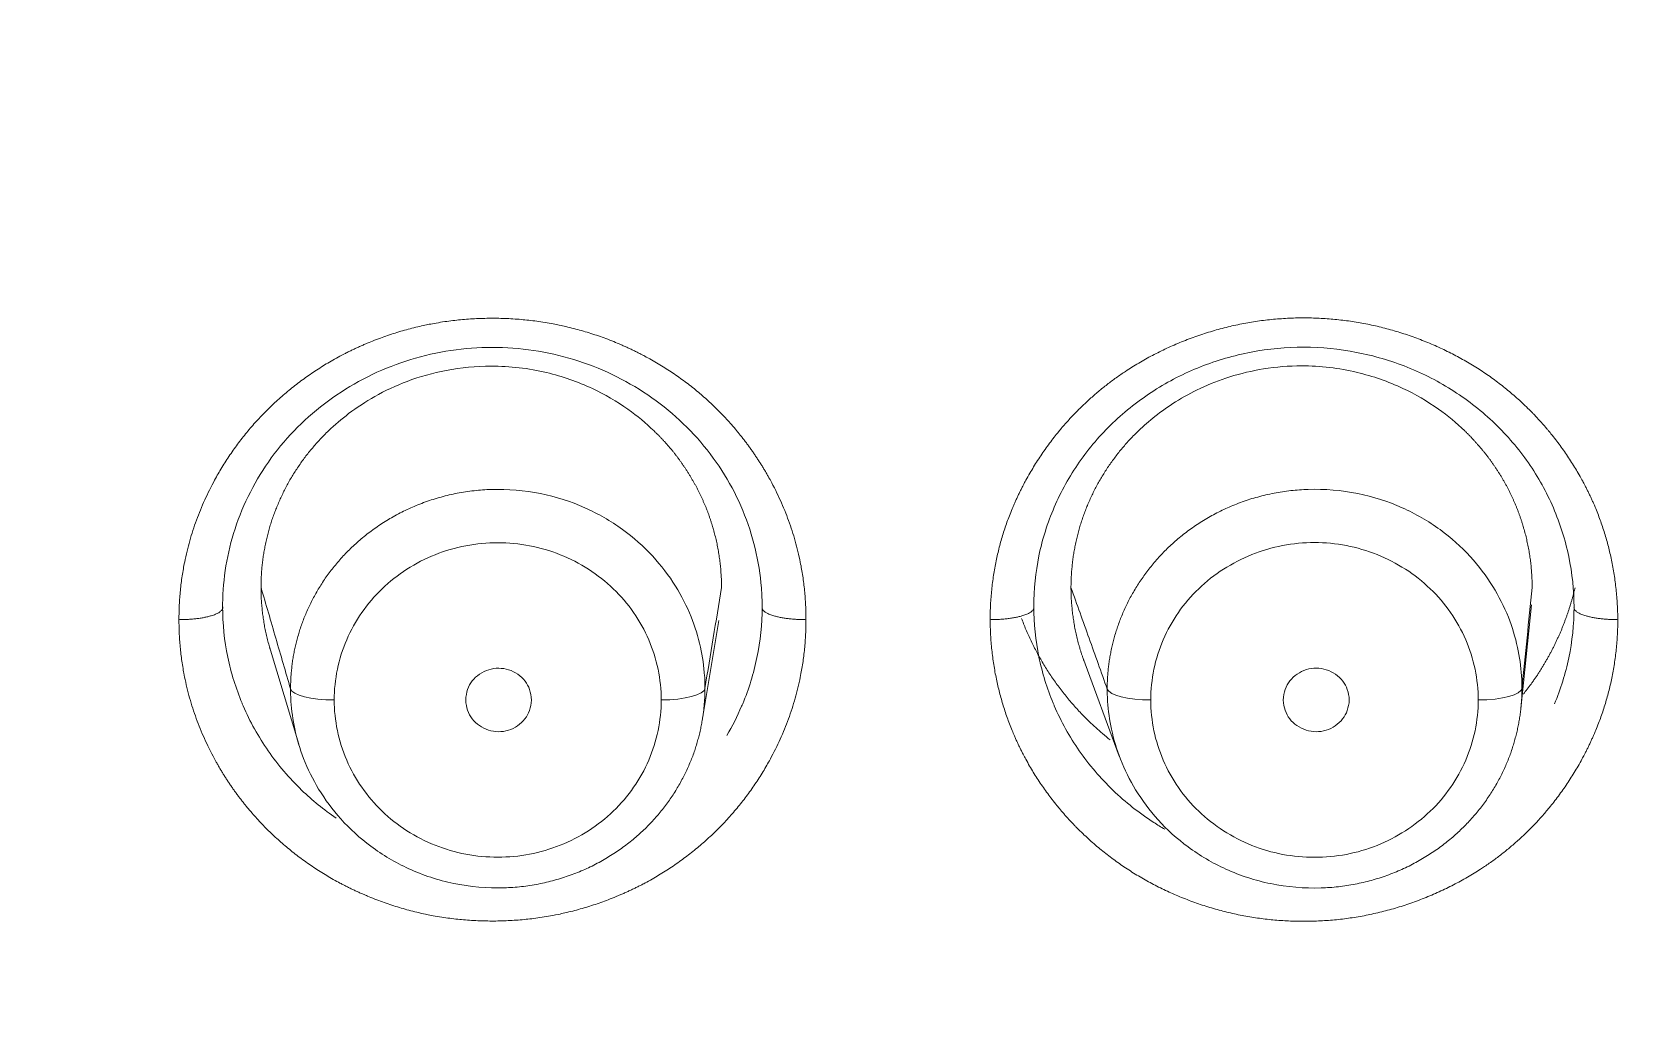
# Model space of a CAD drawing. Extents: x 6534 to 7663, y 0 to 827.
# Drawn here: x 7138.55 to 7149.49, y 531.49 to 538.16 of the extents above; entities that cross this region are included whole.
import ezdxf

# ---------------------------------------------------------------- set-up
doc = ezdxf.new("R2010")
doc.units = 0
doc.header["$LTSCALE"] = 30
doc.header["$MEASUREMENT"] = 0
doc.layers.add('1', color=7, linetype='CONTINUOUS')

msp = doc.modelspace()

# ---------------------------------------------------------------- linework, layer by layer
at = {"layer": '1', "color": 7, "linetype": 'Continuous', "lineweight": 18}
for p, q in [((7148.745, 533.522), (7148.818, 534.234)), ((7143.139, 533.441), (7143.253, 534.127)), ((7140.175, 533.945), (7140.375, 533.279)), ((7145.745, 533.872), (7145.994, 533.198))]:
    msp.add_line(p, q, dxfattribs=at)
for centre, major_axis, ratio, start_param, end_param in [((7103.394, 533.921), (62.577, 0), 0.961466, 0, 3.141593), ((7103.394, 533.307), (-60.5, 0), 0.961466, 2.420581, 4.712389), ((7103.394, 533.445), (60, 0), 0.961466, 4.72417, 7.853982), ((7103.394, 533.445), (-59.925, 0), 0.961466, 1.570796, 4.712389), ((7140.618, 533.665), (0.3, 0), 0.274949, 3.221593, 4.712295), ((7142.858, 533.665), (-0.3, 0), 0.2749, 1.570949, 3.096549), ((7146.21, 533.665), (0.3, 0), 0.274948, 3.239289, 4.712179), ((7148.453, 533.665), (-0.3, 0), 0.274899, 1.571308, 3.113978)]:
    msp.add_ellipse(centre, major_axis=major_axis, ratio=ratio, start_param=start_param, end_param=end_param, dxfattribs=at)
at = {"layer": '1', "color": 7, "linetype": 'Continuous', "lineweight": 13}
for centre, major_axis, start_param, end_param in [((7103.394, 533.307), (-59.425, 0), 1.570796, 4.70194), ((7103.394, 533.307), (-57.948, 0), 1.579187, 4.712389), ((7103.394, 533.352), (57.403, 0), 4.721079, 7.853982)]:
    msp.add_ellipse(centre, major_axis=major_axis, ratio=0.961466, start_param=start_param, end_param=end_param, dxfattribs=at)
for points, degree, knots in [([(7139.555, 534.132), (7139.555, 534.543), (7139.798, 535.106), (7140.033, 535.446), (7140.331, 535.733), (7140.682, 535.96), (7140.878, 536.038), (7141.272, 536.196), (7142.134, 536.195), (7142.531, 536.036), (7142.726, 535.957), (7143.077, 535.731), (7143.373, 535.444), (7143.491, 535.272), (7143.607, 535.104), (7143.849, 534.542), (7143.849, 534.132)], 2, [0, 0, 0, 0.125, 0.1875, 0.25, 0.3125, 0.375, 0.375, 0.5, 0.625, 0.625, 0.6875, 0.75, 0.8125, 0.8125, 0.875, 1, 1, 1]), ([(7145.11, 534.132), (7145.113, 534.548), (7145.272, 534.916), (7145.353, 535.103), (7145.589, 535.447), (7146.036, 535.88), (7146.437, 536.04), (7146.841, 536.2), (7147.271, 536.198), (7147.697, 536.195), (7148.093, 536.035), (7148.486, 535.877), (7148.786, 535.586), (7148.933, 535.443), (7149.166, 535.104), (7149.247, 534.918), (7149.404, 534.552), (7149.409, 534.132)], 2, [0, 0, 0, 0.125, 0.125, 0.1875, 0.25, 0.375, 0.375, 0.5, 0.5, 0.625, 0.625, 0.75, 0.75, 0.8125, 0.875, 0.875, 1, 1, 1]), ([(7140.618, 533.582), (7140.618, 533.653), (7140.626, 533.723), (7140.654, 533.862), (7140.676, 533.929), (7140.732, 534.059), (7140.766, 534.122), (7140.848, 534.239), (7140.895, 534.294), (7140.998, 534.393), (7141.055, 534.438), (7141.177, 534.517), (7141.242, 534.55), (7141.377, 534.604), (7141.448, 534.624), (7141.591, 534.652), (7141.665, 534.659), (7141.811, 534.659), (7141.885, 534.652), (7142.028, 534.624), (7142.099, 534.604), (7142.234, 534.55), (7142.299, 534.517), (7142.421, 534.438), (7142.478, 534.393), (7142.581, 534.294), (7142.628, 534.239), (7142.71, 534.122), (7142.744, 534.059), (7142.8, 533.929), (7142.822, 533.862), (7142.85, 533.723), (7142.858, 533.653), (7142.858, 533.582)], 3, [0, 0, 0, 0, 0.0625, 0.0625, 0.125, 0.125, 0.1875, 0.1875, 0.25, 0.25, 0.3125, 0.3125, 0.375, 0.375, 0.4375, 0.4375, 0.5, 0.5, 0.5625, 0.5625, 0.625, 0.625, 0.6875, 0.6875, 0.75, 0.75, 0.8125, 0.8125, 0.875, 0.875, 0.9375, 0.9375, 1, 1, 1, 1]), ([(7146.21, 533.582), (7146.21, 533.653), (7146.218, 533.723), (7146.246, 533.862), (7146.268, 533.93), (7146.324, 534.06), (7146.359, 534.122), (7146.44, 534.24), (7146.487, 534.294), (7146.591, 534.394), (7146.648, 534.439), (7146.77, 534.517), (7146.835, 534.551), (7146.97, 534.605), (7147.041, 534.625), (7147.185, 534.653), (7147.258, 534.66), (7147.405, 534.66), (7147.478, 534.653), (7147.622, 534.625), (7147.693, 534.605), (7147.828, 534.551), (7147.893, 534.517), (7148.015, 534.439), (7148.072, 534.394), (7148.176, 534.294), (7148.223, 534.24), (7148.304, 534.122), (7148.339, 534.06), (7148.395, 533.93), (7148.417, 533.862), (7148.445, 533.723), (7148.453, 533.653), (7148.453, 533.582)], 3, [0, 0, 0, 0, 0.0625, 0.0625, 0.125, 0.125, 0.1875, 0.1875, 0.25, 0.25, 0.3125, 0.3125, 0.375, 0.375, 0.4375, 0.4375, 0.5, 0.5, 0.5625, 0.5625, 0.625, 0.625, 0.6875, 0.6875, 0.75, 0.75, 0.8125, 0.8125, 0.875, 0.875, 0.9375, 0.9375, 1, 1, 1, 1]), ([(7143.849, 534.132), (7143.849, 533.722), (7143.606, 533.159), (7143.371, 532.819), (7143.073, 532.531), (7142.722, 532.305), (7142.526, 532.227), (7142.131, 532.069), (7141.269, 532.069), (7140.872, 532.229), (7140.678, 532.307), (7140.327, 532.534), (7140.031, 532.821), (7139.913, 532.992), (7139.797, 533.161), (7139.555, 533.723), (7139.555, 534.132)], 2, [0, 0, 0, 0.125, 0.1875, 0.25, 0.3125, 0.375, 0.375, 0.5, 0.625, 0.625, 0.6875, 0.75, 0.8125, 0.8125, 0.875, 1, 1, 1]), ([(7149.409, 534.132), (7149.406, 533.717), (7149.247, 533.349), (7149.166, 533.161), (7148.93, 532.817), (7148.483, 532.384), (7148.081, 532.225), (7147.678, 532.065), (7147.248, 532.067), (7146.822, 532.069), (7146.425, 532.229), (7146.033, 532.388), (7145.733, 532.679), (7145.586, 532.822), (7145.352, 533.16), (7145.272, 533.347), (7145.115, 533.713), (7145.11, 534.132)], 2, [0, 0, 0, 0.125, 0.125, 0.1875, 0.25, 0.375, 0.375, 0.5, 0.5, 0.625, 0.625, 0.75, 0.75, 0.8125, 0.875, 0.875, 1, 1, 1]), ([(7140.631, 532.773), (7140.547, 532.831), (7140.468, 532.895), (7140.31, 533.047), (7140.233, 533.137), (7140.099, 533.331), (7140.041, 533.434), (7139.992, 533.548), (7139.99, 533.554), (7139.987, 533.56)], 3, [0, 0, 0, 0, 0.292615, 0.292615, 0.636465, 0.636465, 0.980314, 0.980314, 1, 1, 1, 1]), ([(7142.858, 533.582), (7142.858, 533.512), (7142.85, 533.442), (7142.822, 533.303), (7142.8, 533.236), (7142.744, 533.105), (7142.71, 533.043), (7142.628, 532.926), (7142.581, 532.871), (7142.478, 532.771), (7142.421, 532.727), (7142.299, 532.648), (7142.234, 532.615), (7142.099, 532.561), (7142.028, 532.54), (7141.885, 532.513), (7141.811, 532.506), (7141.665, 532.506), (7141.591, 532.513), (7141.448, 532.54), (7141.377, 532.561), (7141.242, 532.615), (7141.177, 532.648), (7141.055, 532.727), (7140.998, 532.771), (7140.895, 532.871), (7140.848, 532.926), (7140.766, 533.043), (7140.732, 533.105), (7140.676, 533.236), (7140.654, 533.303), (7140.626, 533.442), (7140.618, 533.512), (7140.618, 533.582)], 3, [0, 0, 0, 0, 0.0625, 0.0625, 0.125, 0.125, 0.1875, 0.1875, 0.25, 0.25, 0.3125, 0.3125, 0.375, 0.375, 0.4375, 0.4375, 0.5, 0.5, 0.5625, 0.5625, 0.625, 0.625, 0.6875, 0.6875, 0.75, 0.75, 0.8125, 0.8125, 0.875, 0.875, 0.9375, 0.9375, 1, 1, 1, 1]), ([(7143.416, 533.556), (7143.413, 533.55), (7143.411, 533.545), (7143.379, 533.471), (7143.345, 533.404), (7143.307, 533.339)], 3, [0, 0, 0, 0, 0.076282, 0.076282, 1, 1, 1, 1]), ([(7146.306, 532.698), (7146.281, 532.712), (7146.256, 532.728), (7146.131, 532.808), (7146.037, 532.882), (7145.866, 533.047), (7145.788, 533.138), (7145.654, 533.331), (7145.596, 533.434), (7145.547, 533.548), (7145.545, 533.554), (7145.542, 533.56)], 3, [0, 0, 0, 0, 0.073771, 0.073771, 0.376732, 0.376732, 0.679694, 0.679694, 0.982655, 0.982655, 1, 1, 1, 1]), ([(7148.453, 533.582), (7148.453, 533.512), (7148.445, 533.441), (7148.417, 533.303), (7148.395, 533.235), (7148.339, 533.105), (7148.304, 533.042), (7148.223, 532.925), (7148.176, 532.87), (7148.072, 532.771), (7148.015, 532.726), (7147.893, 532.647), (7147.828, 532.614), (7147.693, 532.56), (7147.622, 532.539), (7147.478, 532.512), (7147.405, 532.505), (7147.258, 532.505), (7147.185, 532.512), (7147.041, 532.539), (7146.97, 532.56), (7146.835, 532.614), (7146.77, 532.647), (7146.648, 532.726), (7146.591, 532.771), (7146.487, 532.87), (7146.44, 532.925), (7146.359, 533.042), (7146.324, 533.105), (7146.268, 533.235), (7146.246, 533.303), (7146.218, 533.441), (7146.21, 533.512), (7146.21, 533.582)], 3, [0, 0, 0, 0, 0.0625, 0.0625, 0.125, 0.125, 0.1875, 0.1875, 0.25, 0.25, 0.3125, 0.3125, 0.375, 0.375, 0.4375, 0.4375, 0.5, 0.5, 0.5625, 0.5625, 0.625, 0.625, 0.6875, 0.6875, 0.75, 0.75, 0.8125, 0.8125, 0.875, 0.875, 0.9375, 0.9375, 1, 1, 1, 1])]:
    msp.add_open_spline(points, degree=degree, knots=knots, dxfattribs=at)
at = {"layer": '1', "color": 7, "linetype": 'Continuous', "lineweight": 18}
for points, knots in [([(7139.854, 534.221), (7139.854, 534.228), (7139.855, 534.408), (7139.915, 534.768), (7140.164, 535.256), (7140.561, 535.653), (7141.065, 535.917), (7141.628, 536.023), (7142.199, 535.959), (7142.722, 535.733), (7143.151, 535.365), (7143.444, 534.89), (7143.54, 534.488), (7143.549, 534.262), (7143.549, 534.218)], [0, 0, 0, 0, 0.003335, 0.09688, 0.194287, 0.29208, 0.389813, 0.487565, 0.585304, 0.683069, 0.780755, 0.878515, 0.976516, 1, 1, 1, 1]), ([(7145.409, 534.223), (7145.409, 534.339), (7145.421, 534.455), (7145.468, 534.684), (7145.503, 534.795), (7145.596, 535.01), (7145.654, 535.113), (7145.788, 535.307), (7145.865, 535.397), (7146.037, 535.561), (7146.131, 535.635), (7146.332, 535.764), (7146.439, 535.819), (7146.663, 535.907), (7146.78, 535.941), (7147.017, 535.986), (7147.138, 535.997), (7147.38, 535.997), (7147.501, 535.985), (7147.739, 535.939), (7147.855, 535.905), (7148.079, 535.816), (7148.186, 535.761), (7148.387, 535.631), (7148.481, 535.557), (7148.652, 535.392), (7148.73, 535.302), (7148.864, 535.108), (7148.921, 535.005), (7149.014, 534.79), (7149.049, 534.678), (7149.097, 534.45), (7149.109, 534.333), (7149.109, 534.217)], [0, 0, 0, 0, 0.0625, 0.0625, 0.125, 0.125, 0.1875, 0.1875, 0.25, 0.25, 0.3125, 0.3125, 0.375, 0.375, 0.4375, 0.4375, 0.5, 0.5, 0.5625, 0.5625, 0.625, 0.625, 0.6875, 0.6875, 0.75, 0.75, 0.8125, 0.8125, 0.875, 0.875, 0.9375, 0.9375, 1, 1, 1, 1]), ([(7140.117, 534.352), (7140.117, 534.365), (7140.117, 534.389), (7140.119, 534.427), (7140.121, 534.464), (7140.124, 534.501), (7140.129, 534.538), (7140.134, 534.576), (7140.14, 534.613), (7140.148, 534.65), (7140.156, 534.687), (7140.165, 534.724), (7140.175, 534.761), (7140.186, 534.797), (7140.198, 534.833), (7140.212, 534.87), (7140.226, 534.905), (7140.241, 534.941), (7140.257, 534.976), (7140.274, 535.011), (7140.292, 535.046), (7140.31, 535.08), (7140.33, 535.114), (7140.351, 535.147), (7140.373, 535.18), (7140.395, 535.213), (7140.419, 535.245), (7140.443, 535.276), (7140.469, 535.307), (7140.495, 535.337), (7140.522, 535.367), (7140.55, 535.396), (7140.612, 535.457), (7140.723, 535.552), (7140.902, 535.669), (7141.125, 535.774), (7141.394, 535.849), (7141.718, 535.88), (7142.061, 535.84), (7142.376, 535.73), (7142.621, 535.587), (7142.759, 535.473), (7142.824, 535.409), (7142.84, 535.394), (7142.855, 535.378), (7142.869, 535.363), (7142.884, 535.347), (7142.898, 535.331), (7142.912, 535.315), (7142.926, 535.298), (7142.94, 535.282), (7142.953, 535.265), (7142.966, 535.248), (7142.979, 535.231), (7142.991, 535.214), (7143.003, 535.197), (7143.015, 535.179), (7143.027, 535.162), (7143.038, 535.144), (7143.05, 535.126), (7143.06, 535.109), (7143.071, 535.09), (7143.081, 535.072), (7143.092, 535.054), (7143.101, 535.036), (7143.111, 535.017), (7143.12, 534.999), (7143.129, 534.98), (7143.138, 534.961), (7143.146, 534.942), (7143.155, 534.923), (7143.163, 534.904), (7143.17, 534.885), (7143.178, 534.866), (7143.185, 534.847), (7143.191, 534.827), (7143.198, 534.808), (7143.204, 534.788), (7143.21, 534.769), (7143.216, 534.749), (7143.221, 534.73), (7143.226, 534.71), (7143.231, 534.69), (7143.236, 534.67), (7143.24, 534.651), (7143.244, 534.631), (7143.248, 534.611), (7143.251, 534.591), (7143.254, 534.571), (7143.257, 534.551), (7143.26, 534.531), (7143.262, 534.511), (7143.264, 534.492), (7143.266, 534.472), (7143.267, 534.452), (7143.269, 534.432), (7143.27, 534.412), (7143.27, 534.392), (7143.271, 534.372), (7143.271, 534.359), (7143.271, 534.352)], [0, 0, 0, 0, 0.007812, 0.015641, 0.023487, 0.03135, 0.039231, 0.047129, 0.055044, 0.062976, 0.070926, 0.078892, 0.086876, 0.094877, 0.102895, 0.110931, 0.118984, 0.127053, 0.13514, 0.143245, 0.151366, 0.159504, 0.16766, 0.175833, 0.184023, 0.19223, 0.200454, 0.208695, 0.216954, 0.22523, 0.233522, 0.241832, 0.250159, 0.287515, 0.331194, 0.381189, 0.437493, 0.500095, 0.577273, 0.644632, 0.702161, 0.749854, 0.754307, 0.758755, 0.763199, 0.767637, 0.77207, 0.776498, 0.780922, 0.78534, 0.789754, 0.794162, 0.798566, 0.802965, 0.807358, 0.811747, 0.816131, 0.82051, 0.824885, 0.829254, 0.833618, 0.837977, 0.842332, 0.846681, 0.851026, 0.855366, 0.859701, 0.86403, 0.868355, 0.872675, 0.876991, 0.881301, 0.885606, 0.889907, 0.894202, 0.898493, 0.902779, 0.907059, 0.911335, 0.915606, 0.919873, 0.924134, 0.92839, 0.932642, 0.936888, 0.94113, 0.945367, 0.949598, 0.953825, 0.958048, 0.962265, 0.966477, 0.970685, 0.974887, 0.979085, 0.983278, 0.987466, 0.991649, 0.995827, 1, 1, 1, 1]), ([(7145.664, 534.352), (7145.664, 534.365), (7145.665, 534.389), (7145.666, 534.427), (7145.668, 534.464), (7145.672, 534.501), (7145.676, 534.539), (7145.681, 534.576), (7145.688, 534.613), (7145.695, 534.65), (7145.703, 534.687), (7145.712, 534.724), (7145.722, 534.761), (7145.734, 534.797), (7145.746, 534.834), (7145.759, 534.87), (7145.773, 534.906), (7145.788, 534.941), (7145.804, 534.977), (7145.821, 535.012), (7145.839, 535.046), (7145.858, 535.081), (7145.878, 535.114), (7145.899, 535.148), (7145.92, 535.181), (7145.943, 535.213), (7145.967, 535.245), (7145.991, 535.277), (7146.016, 535.308), (7146.043, 535.338), (7146.07, 535.368), (7146.098, 535.397), (7146.152, 535.45), (7146.243, 535.53), (7146.384, 535.629), (7146.554, 535.722), (7146.756, 535.801), (7146.989, 535.856), (7147.284, 535.88), (7147.611, 535.841), (7147.927, 535.731), (7148.172, 535.588), (7148.31, 535.474), (7148.376, 535.41), (7148.391, 535.394), (7148.406, 535.379), (7148.421, 535.363), (7148.435, 535.347), (7148.449, 535.331), (7148.463, 535.315), (7148.477, 535.299), (7148.491, 535.282), (7148.504, 535.266), (7148.517, 535.249), (7148.53, 535.232), (7148.542, 535.215), (7148.555, 535.197), (7148.566, 535.18), (7148.578, 535.163), (7148.59, 535.145), (7148.601, 535.127), (7148.612, 535.109), (7148.622, 535.091), (7148.633, 535.073), (7148.643, 535.055), (7148.653, 535.036), (7148.662, 535.018), (7148.672, 534.999), (7148.681, 534.98), (7148.689, 534.962), (7148.698, 534.943), (7148.706, 534.924), (7148.714, 534.905), (7148.722, 534.885), (7148.729, 534.866), (7148.736, 534.847), (7148.743, 534.828), (7148.749, 534.808), (7148.756, 534.789), (7148.761, 534.769), (7148.767, 534.749), (7148.773, 534.73), (7148.778, 534.71), (7148.783, 534.69), (7148.787, 534.671), (7148.791, 534.651), (7148.795, 534.631), (7148.799, 534.611), (7148.803, 534.591), (7148.806, 534.571), (7148.809, 534.551), (7148.811, 534.532), (7148.814, 534.512), (7148.816, 534.492), (7148.817, 534.472), (7148.819, 534.452), (7148.82, 534.432), (7148.821, 534.412), (7148.822, 534.392), (7148.822, 534.372), (7148.822, 534.359), (7148.822, 534.352)], [0, 0, 0, 0, 0.007808, 0.015634, 0.023477, 0.031338, 0.039215, 0.04711, 0.055022, 0.062951, 0.070898, 0.078861, 0.086842, 0.094841, 0.102856, 0.110889, 0.118938, 0.127005, 0.13509, 0.143191, 0.15131, 0.159445, 0.167598, 0.175768, 0.183955, 0.19216, 0.200381, 0.20862, 0.216876, 0.225148, 0.233438, 0.241745, 0.25007, 0.280766, 0.315864, 0.355358, 0.399242, 0.447512, 0.500159, 0.57734, 0.644702, 0.702243, 0.749962, 0.754414, 0.758861, 0.763303, 0.767739, 0.772171, 0.776598, 0.78102, 0.785437, 0.789849, 0.794256, 0.798658, 0.803055, 0.807447, 0.811834, 0.816216, 0.820594, 0.824966, 0.829333, 0.833696, 0.838053, 0.842406, 0.846753, 0.851096, 0.855434, 0.859767, 0.864094, 0.868417, 0.872735, 0.877049, 0.881357, 0.88566, 0.889958, 0.894252, 0.89854, 0.902824, 0.907103, 0.911377, 0.915646, 0.91991, 0.924169, 0.928423, 0.932673, 0.936917, 0.941157, 0.945391, 0.949621, 0.953846, 0.958066, 0.962282, 0.966492, 0.970697, 0.974898, 0.979094, 0.983285, 0.987471, 0.991652, 0.995828, 1, 1, 1, 1]), ([(7143.157, 533.661), (7143.157, 533.667), (7143.157, 533.678), (7143.157, 533.695), (7143.156, 533.712), (7143.156, 533.729), (7143.151, 533.807), (7143.131, 533.951), (7143.066, 534.159), (7142.959, 534.371), (7142.802, 534.576), (7142.593, 534.761), (7142.333, 534.911), (7142.028, 535.008), (7141.787, 535.028), (7141.635, 535.021), (7141.576, 535.015), (7141.518, 535.008), (7141.461, 534.998), (7141.405, 534.986), (7141.35, 534.972), (7141.296, 534.956), (7141.244, 534.938), (7141.192, 534.919), (7141.142, 534.897), (7141.093, 534.875), (7141.046, 534.85), (7141, 534.824), (7140.956, 534.797), (7140.913, 534.769), (7140.872, 534.739), (7140.832, 534.709), (7140.794, 534.677), (7140.757, 534.644), (7140.722, 534.611), (7140.688, 534.577), (7140.657, 534.542), (7140.626, 534.506), (7140.598, 534.47), (7140.57, 534.434), (7140.545, 534.397), (7140.521, 534.36), (7140.498, 534.322), (7140.477, 534.284), (7140.458, 534.246), (7140.439, 534.208), (7140.423, 534.17), (7140.407, 534.132), (7140.393, 534.094), (7140.381, 534.056), (7140.37, 534.018), (7140.359, 533.981), (7140.351, 533.944), (7140.343, 533.907), (7140.336, 533.87), (7140.331, 533.834), (7140.327, 533.798), (7140.323, 533.762), (7140.321, 533.727), (7140.32, 533.693), (7140.319, 533.67), (7140.319, 533.658)], [0, 0, 0, 0, 0.00393, 0.007893, 0.011888, 0.015916, 0.019977, 0.066373, 0.117006, 0.171871, 0.230967, 0.29429, 0.361837, 0.433604, 0.509587, 0.522943, 0.53618, 0.549297, 0.562294, 0.575172, 0.587929, 0.600567, 0.613085, 0.625483, 0.637761, 0.649919, 0.661958, 0.673877, 0.685676, 0.697355, 0.708914, 0.720353, 0.731673, 0.742873, 0.753953, 0.764913, 0.775754, 0.786475, 0.797076, 0.807557, 0.817918, 0.82816, 0.838282, 0.848284, 0.858166, 0.867929, 0.877572, 0.887095, 0.896498, 0.905782, 0.914946, 0.92399, 0.932915, 0.941719, 0.950404, 0.95897, 0.967415, 0.975741, 0.983947, 0.992033, 1, 1, 1, 1]), ([(7148.752, 533.663), (7148.752, 533.668), (7148.752, 533.679), (7148.752, 533.696), (7148.751, 533.713), (7148.751, 533.73), (7148.746, 533.807), (7148.726, 533.949), (7148.663, 534.157), (7148.556, 534.368), (7148.401, 534.574), (7148.192, 534.76), (7147.932, 534.911), (7147.624, 535.009), (7147.382, 535.029), (7147.229, 535.021), (7147.17, 535.016), (7147.112, 535.008), (7147.055, 534.998), (7146.999, 534.986), (7146.944, 534.972), (7146.89, 534.957), (7146.837, 534.939), (7146.786, 534.919), (7146.736, 534.898), (7146.687, 534.875), (7146.64, 534.851), (7146.594, 534.825), (7146.549, 534.798), (7146.507, 534.769), (7146.465, 534.74), (7146.425, 534.709), (7146.387, 534.677), (7146.35, 534.644), (7146.315, 534.611), (7146.282, 534.577), (7146.25, 534.542), (7146.219, 534.506), (7146.191, 534.47), (7146.164, 534.433), (7146.138, 534.396), (7146.114, 534.359), (7146.091, 534.321), (7146.07, 534.284), (7146.051, 534.246), (7146.032, 534.208), (7146.016, 534.169), (7146, 534.131), (7145.986, 534.093), (7145.974, 534.055), (7145.962, 534.018), (7145.952, 533.98), (7145.943, 533.943), (7145.936, 533.906), (7145.929, 533.869), (7145.924, 533.833), (7145.919, 533.797), (7145.916, 533.761), (7145.914, 533.726), (7145.912, 533.691), (7145.912, 533.668), (7145.912, 533.657)], [0, 0, 0, 0, 0.003927, 0.007866, 0.011819, 0.015784, 0.019761, 0.065642, 0.11591, 0.170563, 0.229597, 0.293009, 0.360795, 0.432949, 0.509466, 0.522824, 0.536063, 0.549181, 0.56218, 0.575059, 0.587818, 0.600458, 0.612977, 0.625377, 0.637656, 0.649816, 0.661857, 0.673777, 0.685578, 0.697258, 0.70882, 0.720261, 0.731582, 0.742784, 0.753866, 0.764829, 0.775671, 0.786394, 0.796998, 0.807481, 0.817845, 0.828089, 0.838214, 0.848218, 0.858104, 0.867869, 0.877515, 0.887041, 0.896448, 0.905735, 0.914902, 0.92395, 0.932879, 0.941687, 0.950376, 0.958946, 0.967396, 0.975726, 0.983937, 0.992028, 1, 1, 1, 1]), ([(7140.18, 533.929), (7140.179, 533.931), (7140.176, 533.94), (7140.172, 533.955), (7140.167, 533.975), (7140.161, 533.995), (7140.157, 534.014), (7140.152, 534.034), (7140.148, 534.054), (7140.144, 534.074), (7140.14, 534.093), (7140.137, 534.113), (7140.134, 534.133), (7140.131, 534.153), (7140.128, 534.173), (7140.126, 534.193), (7140.124, 534.213), (7140.122, 534.233), (7140.12, 534.253), (7140.119, 534.273), (7140.118, 534.293), (7140.118, 534.312), (7140.117, 534.332), (7140.117, 534.346), (7140.117, 534.352)], [0, 0, 0, 0, 0.015852, 0.063263, 0.11062, 0.157922, 0.205169, 0.252361, 0.299499, 0.346582, 0.393611, 0.440584, 0.487503, 0.534368, 0.581177, 0.627932, 0.674632, 0.721278, 0.767868, 0.814404, 0.860885, 0.907312, 0.953683, 1, 1, 1, 1]), ([(7145.756, 533.842), (7145.754, 533.847), (7145.75, 533.859), (7145.744, 533.877), (7145.737, 533.896), (7145.731, 533.916), (7145.725, 533.935), (7145.719, 533.955), (7145.714, 533.974), (7145.709, 533.994), (7145.704, 534.014), (7145.699, 534.034), (7145.695, 534.054), (7145.691, 534.073), (7145.687, 534.093), (7145.684, 534.113), (7145.681, 534.133), (7145.678, 534.153), (7145.675, 534.173), (7145.673, 534.193), (7145.671, 534.213), (7145.669, 534.233), (7145.668, 534.253), (7145.666, 534.273), (7145.665, 534.292), (7145.665, 534.312), (7145.664, 534.332), (7145.664, 534.346), (7145.664, 534.352)], [0, 0, 0, 0, 0.031153, 0.070449, 0.1097, 0.148906, 0.188067, 0.227183, 0.266253, 0.305278, 0.344258, 0.383193, 0.422083, 0.460927, 0.499727, 0.538481, 0.57719, 0.615853, 0.654472, 0.693045, 0.731573, 0.770055, 0.808493, 0.846885, 0.885231, 0.923533, 0.961789, 1, 1, 1, 1]), ([(7148.763, 533.622), (7148.767, 533.628), (7148.776, 533.64), (7148.79, 533.658), (7148.804, 533.676), (7148.818, 533.695), (7148.831, 533.714), (7148.845, 533.734), (7148.858, 533.753), (7148.87, 533.772), (7148.883, 533.792), (7148.895, 533.812), (7148.907, 533.832), (7148.918, 533.852), (7148.93, 533.872), (7148.941, 533.892), (7148.952, 533.912), (7148.962, 533.932), (7148.973, 533.953), (7148.983, 533.973), (7148.992, 533.994), (7149.002, 534.015), (7149.011, 534.035), (7149.02, 534.056), (7149.029, 534.077), (7149.037, 534.098), (7149.045, 534.119), (7149.053, 534.141), (7149.061, 534.162), (7149.068, 534.183), (7149.075, 534.204), (7149.082, 534.226), (7149.088, 534.247), (7149.095, 534.269), (7149.101, 534.29), (7149.106, 534.312), (7149.111, 534.332), (7149.115, 534.345), (7149.116, 534.351)], [0, 0, 0, 0, 0.025861, 0.054422, 0.082949, 0.111441, 0.139898, 0.168321, 0.196709, 0.225063, 0.253382, 0.281666, 0.309916, 0.338132, 0.366312, 0.394459, 0.422571, 0.450648, 0.478691, 0.506699, 0.534674, 0.562613, 0.590519, 0.618389, 0.646226, 0.674028, 0.701796, 0.72953, 0.757229, 0.784894, 0.812525, 0.840122, 0.867684, 0.895212, 0.922706, 0.950166, 0.977592, 1, 1, 1, 1]), ([(7139.987, 533.56), (7139.945, 533.662), (7139.912, 533.767), (7139.866, 533.989), (7139.854, 534.105), (7139.854, 534.221)], [0, 0, 0, 0, 0.485266, 0.485266, 1, 1, 1, 1]), ([(7143.549, 534.218), (7143.549, 534.102), (7143.537, 533.986), (7143.491, 533.764), (7143.458, 533.658), (7143.416, 533.556)], [0, 0, 0, 0, 0.513545, 0.513545, 1, 1, 1, 1]), ([(7145.542, 533.56), (7145.499, 533.662), (7145.467, 533.768), (7145.421, 533.99), (7145.409, 534.106), (7145.409, 534.223)], [0, 0, 0, 0, 0.485266, 0.485266, 1, 1, 1, 1]), ([(7149.109, 534.217), (7149.109, 534.101), (7149.097, 533.984), (7149.051, 533.763), (7149.018, 533.657), (7148.975, 533.555)], [0, 0, 0, 0, 0.513808, 0.513808, 1, 1, 1, 1]), ([(7145.326, 534.139), (7145.328, 534.134), (7145.335, 534.116), (7145.347, 534.084), (7145.364, 534.045), (7145.382, 534.006), (7145.4, 533.967), (7145.42, 533.928), (7145.44, 533.89), (7145.462, 533.852), (7145.484, 533.814), (7145.507, 533.777), (7145.531, 533.741), (7145.557, 533.705), (7145.583, 533.669), (7145.61, 533.634), (7145.637, 533.599), (7145.666, 533.565), (7145.696, 533.531), (7145.726, 533.498), (7145.757, 533.466), (7145.808, 533.416), (7145.866, 533.364), (7145.915, 533.323), (7145.933, 533.309)], [0, 0, 0, 0, 0.015459, 0.056901, 0.098435, 0.140062, 0.181782, 0.223595, 0.2655, 0.307499, 0.34959, 0.391773, 0.43405, 0.476419, 0.51888, 0.561434, 0.604081, 0.64682, 0.689652, 0.732576, 0.775593, 0.818702, 0.934836, 1, 1, 1, 1]), ([(7140.319, 533.658), (7140.319, 533.652), (7140.319, 533.641), (7140.32, 533.623), (7140.32, 533.606), (7140.321, 533.589), (7140.326, 533.515), (7140.345, 533.377), (7140.405, 533.173), (7140.509, 532.963), (7140.662, 532.757), (7140.869, 532.569), (7141.13, 532.414), (7141.441, 532.312), (7141.687, 532.291), (7141.842, 532.299), (7141.901, 532.304), (7141.959, 532.312), (7142.016, 532.322), (7142.072, 532.334), (7142.127, 532.348), (7142.181, 532.364), (7142.234, 532.382), (7142.285, 532.401), (7142.336, 532.422), (7142.384, 532.445), (7142.432, 532.47), (7142.478, 532.496), (7142.522, 532.523), (7142.565, 532.551), (7142.606, 532.581), (7142.646, 532.612), (7142.684, 532.643), (7142.721, 532.676), (7142.756, 532.709), (7142.789, 532.744), (7142.821, 532.779), (7142.851, 532.814), (7142.88, 532.85), (7142.907, 532.887), (7142.933, 532.924), (7142.957, 532.961), (7142.979, 532.999), (7143, 533.037), (7143.02, 533.074), (7143.038, 533.112), (7143.054, 533.151), (7143.07, 533.189), (7143.084, 533.226), (7143.096, 533.264), (7143.107, 533.302), (7143.117, 533.339), (7143.126, 533.377), (7143.134, 533.414), (7143.14, 533.45), (7143.146, 533.486), (7143.15, 533.522), (7143.153, 533.558), (7143.156, 533.593), (7143.157, 533.627), (7143.157, 533.65), (7143.157, 533.661)], [0, 0, 0, 0, 0.004119, 0.008174, 0.012167, 0.016097, 0.019963, 0.064396, 0.113626, 0.167651, 0.226467, 0.290074, 0.358468, 0.431645, 0.509603, 0.522987, 0.536251, 0.549393, 0.562415, 0.575315, 0.588095, 0.600753, 0.613291, 0.625707, 0.638002, 0.650177, 0.66223, 0.674162, 0.685973, 0.697664, 0.709233, 0.720681, 0.732008, 0.743214, 0.754299, 0.765263, 0.776105, 0.786827, 0.797427, 0.807907, 0.818265, 0.828503, 0.838619, 0.848614, 0.858488, 0.868241, 0.877873, 0.887383, 0.896773, 0.906041, 0.915189, 0.924215, 0.93312, 0.941904, 0.950567, 0.959108, 0.967529, 0.975828, 0.984007, 0.992064, 1, 1, 1, 1]), ([(7145.912, 533.657), (7145.912, 533.651), (7145.912, 533.64), (7145.912, 533.623), (7145.913, 533.606), (7145.914, 533.589), (7145.918, 533.514), (7145.938, 533.374), (7145.999, 533.169), (7146.104, 532.958), (7146.258, 532.752), (7146.465, 532.565), (7146.726, 532.411), (7147.036, 532.311), (7147.281, 532.29), (7147.436, 532.298), (7147.495, 532.303), (7147.553, 532.311), (7147.61, 532.321), (7147.666, 532.333), (7147.721, 532.347), (7147.775, 532.363), (7147.828, 532.381), (7147.88, 532.401), (7147.93, 532.422), (7147.979, 532.445), (7148.026, 532.47), (7148.072, 532.496), (7148.116, 532.523), (7148.159, 532.551), (7148.201, 532.581), (7148.24, 532.612), (7148.279, 532.644), (7148.315, 532.676), (7148.35, 532.71), (7148.384, 532.744), (7148.416, 532.779), (7148.446, 532.815), (7148.475, 532.851), (7148.502, 532.888), (7148.528, 532.925), (7148.552, 532.962), (7148.574, 533), (7148.595, 533.037), (7148.615, 533.075), (7148.633, 533.114), (7148.649, 533.152), (7148.665, 533.19), (7148.679, 533.228), (7148.691, 533.265), (7148.702, 533.303), (7148.712, 533.341), (7148.721, 533.378), (7148.729, 533.415), (7148.735, 533.451), (7148.741, 533.488), (7148.745, 533.524), (7148.748, 533.559), (7148.751, 533.594), (7148.752, 533.628), (7148.752, 533.651), (7148.752, 533.663)], [0, 0, 0, 0, 0.004015, 0.007996, 0.011942, 0.015855, 0.019734, 0.064711, 0.114332, 0.168596, 0.227502, 0.291048, 0.359233, 0.432055, 0.509512, 0.522903, 0.536174, 0.549323, 0.562352, 0.575259, 0.588045, 0.600709, 0.613253, 0.625675, 0.637976, 0.650155, 0.662214, 0.674151, 0.685967, 0.697661, 0.709235, 0.720687, 0.732017, 0.743227, 0.754315, 0.765281, 0.776127, 0.786851, 0.797453, 0.807934, 0.818294, 0.828533, 0.83865, 0.848646, 0.85852, 0.868273, 0.877905, 0.887415, 0.896804, 0.906071, 0.915217, 0.924242, 0.933145, 0.941927, 0.950587, 0.959126, 0.967544, 0.97584, 0.984015, 0.992068, 1, 1, 1, 1])]:
    msp.add_open_spline(points, degree=3, knots=knots, dxfattribs=at)
at = {"layer": '1', "color": 7, "linetype": 'Continuous', "lineweight": 13}
for points in [[(7140.319, 533.658), (7140.286, 533.774), (7140.218, 534.005), (7140.151, 534.237), (7140.117, 534.352)], [(7143.157, 533.661), (7143.195, 533.892), (7143.233, 534.122), (7143.271, 534.352)], [(7145.912, 533.657), (7145.871, 533.773), (7145.788, 534.005), (7145.705, 534.236), (7145.664, 534.352)], [(7148.753, 533.663), (7148.776, 533.892), (7148.799, 534.122), (7148.822, 534.352)]]:
    msp.add_open_spline(points, degree=3, dxfattribs=at)
for points, weights in [([(7139.854, 534.221), (7139.869, 534.17), (7139.742, 534.132), (7139.555, 534.132)], [1.19176994971, 0.936054322098, 0.936076685385, 1.19183703957]), ([(7143.549, 534.218), (7143.541, 534.169), (7143.666, 534.132), (7143.849, 534.132)], [1.19170590999, 0.94206169654, 0.936237170151, 1.17423233083]), ([(7145.409, 534.223), (7145.427, 534.171), (7145.3, 534.132), (7145.11, 534.132)], [1.19642583592, 0.934436204872, 0.934524751276, 1.19669147513]), ([(7149.109, 534.217), (7149.104, 534.168), (7149.228, 534.132), (7149.409, 534.132)], [1.19633327322, 0.946574147793, 0.935107364684, 1.16193292389])]:
    msp.add_rational_spline(points, weights, degree=3, dxfattribs=at)
at = {"layer": '1', "color": 7, "linetype": 'Continuous', "lineweight": 18}
for points in [[(7141.969, 533.582), (7141.966, 533.634), (7141.939, 533.719), (7141.816, 533.803), (7141.674, 533.803), (7141.55, 533.72), (7141.522, 533.635), (7141.519, 533.582)], [(7147.57, 533.582), (7147.566, 533.634), (7147.539, 533.719), (7147.416, 533.803), (7147.273, 533.804), (7147.149, 533.72), (7147.121, 533.635), (7147.117, 533.582)], [(7141.519, 533.582), (7141.522, 533.531), (7141.549, 533.446), (7141.672, 533.362), (7141.814, 533.361), (7141.938, 533.445), (7141.966, 533.53), (7141.969, 533.582)], [(7147.117, 533.582), (7147.121, 533.531), (7147.148, 533.446), (7147.271, 533.362), (7147.414, 533.361), (7147.538, 533.445), (7147.566, 533.53), (7147.57, 533.582)]]:
    msp.add_open_spline(points, degree=3, dxfattribs=at)

doc.saveas('drawing.dxf')
